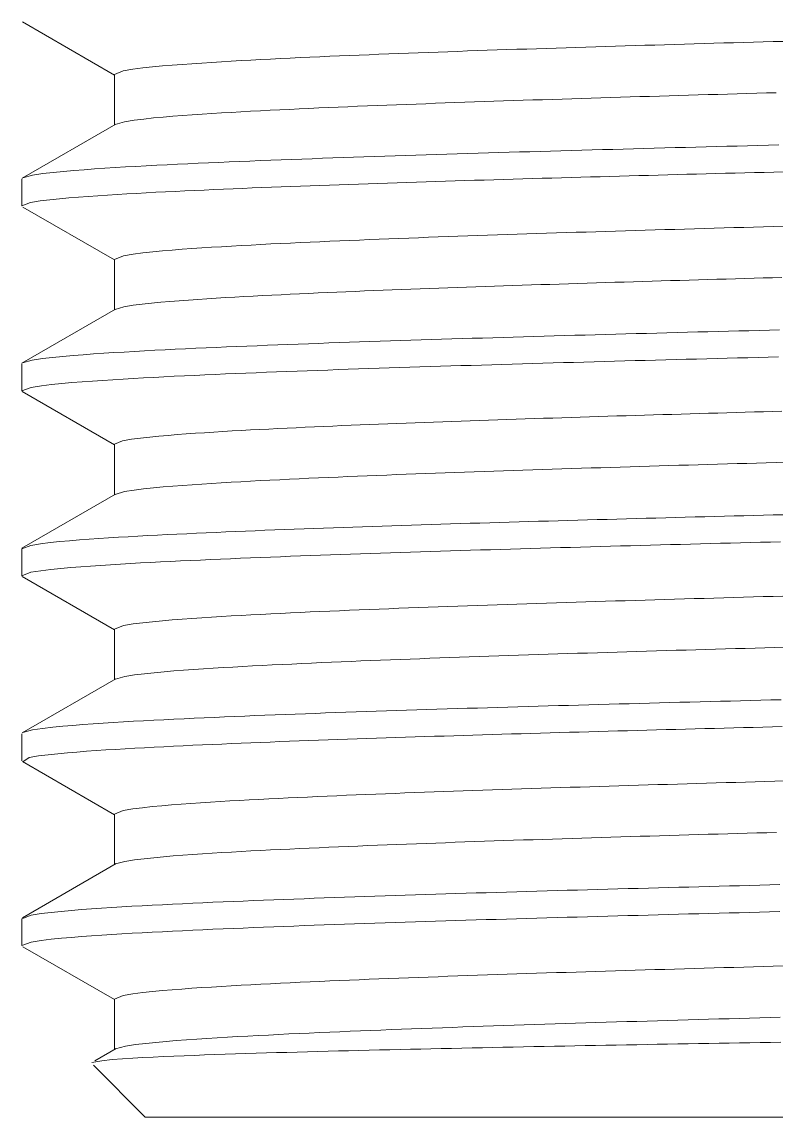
# Model space of a CAD drawing. Extents: x -5208 to -4788, y -2139 to -1842.
# Drawn here: x -5147.84 to -5141.72, y -2068.9 to -2060.01 of the extents above; entities that cross this region are included whole.
import ezdxf

# ---------------------------------------------------------------- set-up
doc = ezdxf.new("R2010")
doc.units = 0
doc.header["$LTSCALE"] = 7
doc.layers.add('Trimetric', color=7, linetype='CONTINUOUS')

msp = doc.modelspace()

# ---------------------------------------------------------------- linework, layer by layer
at = {"layer": 'Trimetric', "color": 0, "linetype": 'Continuous', "lineweight": 18}
for points in [[(-5147.8354, -2060.0132), (-5147.0894, -2060.4443)], [(-5147.0894, -2060.4392), (-5147.0172, -2060.4099), (-5146.9383, -2060.3968), (-5146.859, -2060.3867), (-5146.7794, -2060.3781), (-5146.6998, -2060.3707), (-5146.6201, -2060.364), (-5146.5404, -2060.3578), (-5146.4606, -2060.3521), (-5146.3808, -2060.3467), (-5146.301, -2060.3415), (-5146.2211, -2060.3366), (-5146.1413, -2060.3319), (-5146.0614, -2060.3274), (-5145.9816, -2060.3231), (-5145.9017, -2060.3188), (-5145.8218, -2060.3148), (-5145.7419, -2060.3108), (-5145.662, -2060.307), (-5145.5821, -2060.3032), (-5145.5022, -2060.2995), (-5145.4223, -2060.2959), (-5145.3424, -2060.2924), (-5145.2625, -2060.289), (-5145.1826, -2060.2856), (-5145.1027, -2060.2823), (-5145.0228, -2060.2791), (-5144.9429, -2060.2759), (-5144.8629, -2060.2728), (-5144.783, -2060.2697), (-5144.7031, -2060.2667), (-5144.6232, -2060.2637), (-5144.5432, -2060.2607), (-5144.4633, -2060.2578), (-5144.3834, -2060.2549), (-5144.3035, -2060.2521), (-5144.2235, -2060.2492), (-5144.1436, -2060.2465), (-5144.0637, -2060.2437), (-5143.9837, -2060.241), (-5143.9038, -2060.2383), (-5143.8238, -2060.2356), (-5143.7439, -2060.233), (-5143.664, -2060.2303), (-5143.584, -2060.2277), (-5143.5041, -2060.2252), (-5143.4241, -2060.2227), (-5143.3442, -2060.2201), (-5143.2643, -2060.2176), (-5143.1843, -2060.2151), (-5143.1044, -2060.2126), (-5143.0244, -2060.2102), (-5142.9445, -2060.2078), (-5142.8645, -2060.2053), (-5142.7846, -2060.2029), (-5142.7046, -2060.2006), (-5142.6247, -2060.1982), (-5142.5447, -2060.1959), (-5142.4648, -2060.1935), (-5142.3848, -2060.1912), (-5142.3049, -2060.1888), (-5142.2249, -2060.1865), (-5142.145, -2060.1843), (-5142.065, -2060.182), (-5141.9851, -2060.1797), (-5141.9051, -2060.1775), (-5141.8252, -2060.1753), (-5141.7452, -2060.1731), (-5141.6653, -2060.1709)], [(-5147.0894, -2060.4391), (-5147.0894, -2060.8492)], [(-5141.72, -2060.5875), (-5141.799, -2060.5897), (-5141.878, -2060.5919), (-5141.9569, -2060.5941), (-5142.0359, -2060.5964), (-5142.1149, -2060.5986), (-5142.1939, -2060.6008), (-5142.2728, -2060.6031), (-5142.3518, -2060.6054), (-5142.4308, -2060.6076), (-5142.5098, -2060.61), (-5142.5887, -2060.6123), (-5142.6677, -2060.6147), (-5142.7467, -2060.617), (-5142.8257, -2060.6194), (-5142.9046, -2060.6217), (-5142.9836, -2060.6241), (-5143.0626, -2060.6265), (-5143.1416, -2060.6289), (-5143.2205, -2060.6314), (-5143.2995, -2060.6338), (-5143.3785, -2060.6363), (-5143.4574, -2060.6389), (-5143.5364, -2060.6414), (-5143.6154, -2060.644), (-5143.6943, -2060.6465), (-5143.7733, -2060.6491), (-5143.8523, -2060.6517), (-5143.9312, -2060.6544), (-5144.0102, -2060.657), (-5144.0892, -2060.6597), (-5144.1681, -2060.6625), (-5144.2471, -2060.6652), (-5144.326, -2060.668), (-5144.405, -2060.6708), (-5144.484, -2060.6737), (-5144.5629, -2060.6766), (-5144.6419, -2060.6795), (-5144.7208, -2060.6825), (-5144.7998, -2060.6855), (-5144.8787, -2060.6885), (-5144.9577, -2060.6917), (-5145.0366, -2060.6949), (-5145.1156, -2060.698), (-5145.1945, -2060.7013), (-5145.2734, -2060.7046), (-5145.3524, -2060.708), (-5145.4313, -2060.7115), (-5145.5102, -2060.715), (-5145.5892, -2060.7186), (-5145.6681, -2060.7224), (-5145.747, -2060.7262), (-5145.8259, -2060.7301), (-5145.9048, -2060.7342), (-5145.9837, -2060.7383), (-5146.0626, -2060.7426), (-5146.1415, -2060.7471), (-5146.2204, -2060.7517), (-5146.2992, -2060.7565), (-5146.3781, -2060.7616), (-5146.4569, -2060.767), (-5146.5357, -2060.7727), (-5146.6145, -2060.7787), (-5146.6932, -2060.7853), (-5146.7719, -2060.7925), (-5146.8504, -2060.8009), (-5146.9289, -2060.8105), (-5147.0068, -2060.8232), (-5147.0824, -2060.8451)], [(-5147.0778, -2060.8425), (-5147.8375, -2061.2815)], [(-5147.833, -2061.2789), (-5147.7522, -2061.2564), (-5147.669, -2061.2439), (-5147.5854, -2061.2343), (-5147.5017, -2061.226), (-5147.4178, -2061.2188), (-5147.3339, -2061.2122), (-5147.25, -2061.2062), (-5147.166, -2061.2005), (-5147.082, -2061.1952), (-5146.998, -2061.1901), (-5146.914, -2061.1854), (-5146.83, -2061.1807), (-5146.7459, -2061.1764), (-5146.6619, -2061.172), (-5146.5778, -2061.168), (-5146.4937, -2061.1639), (-5146.4097, -2061.16), (-5146.3256, -2061.1563), (-5146.2415, -2061.1525), (-5146.1574, -2061.149), (-5146.0733, -2061.1454), (-5145.9893, -2061.1419), (-5145.9052, -2061.1386), (-5145.8211, -2061.1353), (-5145.737, -2061.1321), (-5145.6529, -2061.1288), (-5145.5688, -2061.1257), (-5145.4847, -2061.1226), (-5145.4006, -2061.1196), (-5145.3164, -2061.1166), (-5145.2323, -2061.1136), (-5145.1482, -2061.1108), (-5145.0641, -2061.1079), (-5144.98, -2061.105), (-5144.8959, -2061.1022), (-5144.8118, -2061.0995), (-5144.7277, -2061.0967), (-5144.6435, -2061.094), (-5144.5594, -2061.0913), (-5144.4753, -2061.0887), (-5144.3912, -2061.086), (-5144.3071, -2061.0835), (-5144.2229, -2061.0809), (-5144.1388, -2061.0783), (-5144.0547, -2061.0758), (-5143.9706, -2061.0733), (-5143.8865, -2061.0709), (-5143.8023, -2061.0684), (-5143.7182, -2061.0659), (-5143.6341, -2061.0634), (-5143.55, -2061.061), (-5143.4658, -2061.0586), (-5143.3817, -2061.0563), (-5143.2976, -2061.0539), (-5143.2134, -2061.0516), (-5143.1293, -2061.0493), (-5143.0452, -2061.047), (-5142.9611, -2061.0446), (-5142.8769, -2061.0423), (-5142.7928, -2061.0401), (-5142.7087, -2061.0378), (-5142.6245, -2061.0356), (-5142.5404, -2061.0333), (-5142.4563, -2061.0311), (-5142.3721, -2061.0289), (-5142.288, -2061.0267), (-5142.2039, -2061.0246), (-5142.1197, -2061.0224), (-5142.0356, -2061.0202), (-5141.9515, -2061.018), (-5141.8674, -2061.0158), (-5141.7832, -2061.0137), (-5141.6991, -2061.0115)], [(-5141.6597, -2061.2294), (-5141.738, -2061.2314), (-5141.8164, -2061.2334), (-5141.8948, -2061.2353), (-5141.9732, -2061.2374), (-5142.0516, -2061.2394), (-5142.1299, -2061.2415), (-5142.2083, -2061.2435), (-5142.2867, -2061.2455), (-5142.3651, -2061.2476), (-5142.4435, -2061.2496), (-5142.5219, -2061.2517), (-5142.6002, -2061.2537), (-5142.6786, -2061.2558), (-5142.757, -2061.2579), (-5142.8354, -2061.26), (-5142.9138, -2061.2622), (-5142.9921, -2061.2643), (-5143.0705, -2061.2665), (-5143.1489, -2061.2686), (-5143.2273, -2061.2708), (-5143.3056, -2061.273), (-5143.384, -2061.2752), (-5143.4624, -2061.2775), (-5143.5408, -2061.2797), (-5143.6191, -2061.282), (-5143.6975, -2061.2842), (-5143.7759, -2061.2865), (-5143.8543, -2061.2887), (-5143.9326, -2061.291), (-5144.011, -2061.2933), (-5144.0894, -2061.2957), (-5144.1678, -2061.298), (-5144.2461, -2061.3004), (-5144.3245, -2061.3028), (-5144.4029, -2061.3052), (-5144.4812, -2061.3077), (-5144.5596, -2061.3101), (-5144.638, -2061.3127), (-5144.7163, -2061.3152), (-5144.7947, -2061.3177), (-5144.8731, -2061.3203), (-5144.9514, -2061.3229), (-5145.0298, -2061.3255), (-5145.1082, -2061.3282), (-5145.1865, -2061.3309), (-5145.2649, -2061.3336), (-5145.3433, -2061.3364), (-5145.4216, -2061.3391), (-5145.5, -2061.342), (-5145.5783, -2061.3449), (-5145.6567, -2061.3478), (-5145.735, -2061.3508), (-5145.8134, -2061.3538), (-5145.8917, -2061.3569), (-5145.9701, -2061.3601), (-5146.0484, -2061.3633), (-5146.1267, -2061.3665), (-5146.2051, -2061.3698), (-5146.2834, -2061.3732), (-5146.3617, -2061.3767), (-5146.4401, -2061.3803), (-5146.5184, -2061.3839), (-5146.5967, -2061.3877), (-5146.675, -2061.3915), (-5146.7533, -2061.3955), (-5146.8316, -2061.3997), (-5146.9099, -2061.4039), (-5146.9882, -2061.4084), (-5147.0665, -2061.413), (-5147.1447, -2061.4179), (-5147.223, -2061.4232), (-5147.3012, -2061.4287), (-5147.3794, -2061.4346), (-5147.4575, -2061.4409), (-5147.5356, -2061.4481), (-5147.6136, -2061.4562), (-5147.6914, -2061.4658), (-5147.7688, -2061.4783), (-5147.8394, -2061.5062)], [(-5147.8394, -2061.2873), (-5147.8394, -2061.5061)], [(-5147.832, -2061.515), (-5147.0894, -2061.9441)], [(-5147.0894, -2061.9392), (-5147.0162, -2061.9096), (-5146.9373, -2061.8967), (-5146.8579, -2061.8867), (-5146.7784, -2061.8781), (-5146.6987, -2061.8706), (-5146.619, -2061.864), (-5146.5392, -2061.8578), (-5146.4595, -2061.852), (-5146.3796, -2061.8466), (-5146.2998, -2061.8414), (-5146.2199, -2061.8365), (-5146.1401, -2061.8318), (-5146.0602, -2061.8273), (-5145.9803, -2061.8229), (-5145.9004, -2061.8187), (-5145.8205, -2061.8147), (-5145.7406, -2061.8107), (-5145.6607, -2061.8069), (-5145.5808, -2061.8032), (-5145.5009, -2061.7995), (-5145.4209, -2061.7959), (-5145.341, -2061.7924), (-5145.2611, -2061.789), (-5145.1812, -2061.7856), (-5145.1012, -2061.7823), (-5145.0213, -2061.779), (-5144.9413, -2061.7759), (-5144.8614, -2061.7727), (-5144.7815, -2061.7696), (-5144.7015, -2061.7666), (-5144.6216, -2061.7636), (-5144.5416, -2061.7606), (-5144.4617, -2061.7577), (-5144.3817, -2061.7548), (-5144.3018, -2061.752), (-5144.2218, -2061.7492), (-5144.1419, -2061.7464), (-5144.0619, -2061.7436), (-5143.9819, -2061.7409), (-5143.902, -2061.7382), (-5143.822, -2061.7356), (-5143.7421, -2061.7329), (-5143.6621, -2061.7303), (-5143.5821, -2061.7277), (-5143.5022, -2061.7251), (-5143.4222, -2061.7226), (-5143.3423, -2061.72), (-5143.2623, -2061.7176), (-5143.1823, -2061.7151), (-5143.1024, -2061.7127), (-5143.0224, -2061.7103), (-5142.9424, -2061.7078), (-5142.8625, -2061.7054), (-5142.7825, -2061.7029), (-5142.7025, -2061.7005), (-5142.6226, -2061.6982), (-5142.5426, -2061.6958), (-5142.4626, -2061.6935), (-5142.3826, -2061.6912), (-5142.3027, -2061.6889), (-5142.2227, -2061.6866), (-5142.1427, -2061.6843), (-5142.0628, -2061.6819), (-5141.9828, -2061.6796), (-5141.9028, -2061.6774), (-5141.8229, -2061.6752), (-5141.7429, -2061.6729), (-5141.6629, -2061.6707)], [(-5147.0894, -2061.9391), (-5147.0894, -2062.3493)], [(-5141.6737, -2062.0862), (-5141.749, -2062.0883), (-5141.8242, -2062.0903), (-5141.8995, -2062.0925), (-5141.9748, -2062.0946), (-5142.05, -2062.0967), (-5142.1253, -2062.0989), (-5142.2005, -2062.101), (-5142.2758, -2062.1032), (-5142.351, -2062.1054), (-5142.4263, -2062.1076), (-5142.5015, -2062.1098), (-5142.5768, -2062.112), (-5142.6521, -2062.1142), (-5142.7273, -2062.1164), (-5142.8026, -2062.1186), (-5142.8778, -2062.1209), (-5142.9531, -2062.1232), (-5143.0283, -2062.1255), (-5143.1036, -2062.1279), (-5143.1788, -2062.1302), (-5143.2541, -2062.1326), (-5143.3293, -2062.1349), (-5143.4046, -2062.1372), (-5143.4798, -2062.1396), (-5143.5551, -2062.142), (-5143.6303, -2062.1444), (-5143.7056, -2062.1469), (-5143.7808, -2062.1493), (-5143.8561, -2062.1518), (-5143.9313, -2062.1544), (-5144.0065, -2062.1569), (-5144.0818, -2062.1594), (-5144.157, -2062.162), (-5144.2323, -2062.1646), (-5144.3075, -2062.1673), (-5144.3828, -2062.17), (-5144.458, -2062.1727), (-5144.5332, -2062.1755), (-5144.6085, -2062.1783), (-5144.6837, -2062.1811), (-5144.7589, -2062.1839), (-5144.8342, -2062.1868), (-5144.9094, -2062.1897), (-5144.9846, -2062.1928), (-5145.0598, -2062.1958), (-5145.1351, -2062.1988), (-5145.2103, -2062.202), (-5145.2855, -2062.2052), (-5145.3607, -2062.2084), (-5145.4359, -2062.2117), (-5145.5112, -2062.2151), (-5145.5864, -2062.2185), (-5145.6616, -2062.2221), (-5145.7368, -2062.2257), (-5145.812, -2062.2294), (-5145.8872, -2062.2333), (-5145.9623, -2062.2372), (-5146.0375, -2062.2412), (-5146.1127, -2062.2454), (-5146.1879, -2062.2497), (-5146.263, -2062.2542), (-5146.3381, -2062.259), (-5146.4133, -2062.264), (-5146.4884, -2062.2692), (-5146.5634, -2062.2748), (-5146.6385, -2062.2806), (-5146.7135, -2062.2872), (-5146.7884, -2062.2944), (-5146.8633, -2062.3023), (-5146.938, -2062.3118), (-5147.0123, -2062.3239), (-5147.0838, -2062.3461)], [(-5147.0792, -2062.3435), (-5147.839, -2062.7825)], [(-5147.8345, -2062.7799), (-5147.755, -2062.7568), (-5147.6728, -2062.7443), (-5147.5902, -2062.7349), (-5147.5075, -2062.7267), (-5147.4247, -2062.7194), (-5147.3418, -2062.7129), (-5147.2588, -2062.7069), (-5147.1759, -2062.7011), (-5147.0929, -2062.6959), (-5147.0099, -2062.6909), (-5146.9269, -2062.6861), (-5146.8439, -2062.6815), (-5146.7608, -2062.6771), (-5146.6778, -2062.6728), (-5146.5948, -2062.6687), (-5146.5117, -2062.6647), (-5146.4286, -2062.6609), (-5146.3456, -2062.6571), (-5146.2625, -2062.6535), (-5146.1794, -2062.6499), (-5146.0964, -2062.6464), (-5146.0133, -2062.643), (-5145.9302, -2062.6396), (-5145.8471, -2062.6363), (-5145.764, -2062.6331), (-5145.681, -2062.6299), (-5145.5979, -2062.6268), (-5145.5148, -2062.6238), (-5145.4317, -2062.6207), (-5145.3486, -2062.6177), (-5145.2655, -2062.6148), (-5145.1824, -2062.6119), (-5145.0993, -2062.609), (-5145.0162, -2062.6062), (-5144.9331, -2062.6035), (-5144.85, -2062.6007), (-5144.7669, -2062.598), (-5144.6838, -2062.5953), (-5144.6007, -2062.5926), (-5144.5176, -2062.59), (-5144.4345, -2062.5874), (-5144.3513, -2062.5848), (-5144.2682, -2062.5822), (-5144.1851, -2062.5797), (-5144.102, -2062.5772), (-5144.0189, -2062.5747), (-5143.9358, -2062.5723), (-5143.8527, -2062.5698), (-5143.7696, -2062.5675), (-5143.6865, -2062.5651), (-5143.6033, -2062.5627), (-5143.5202, -2062.5603), (-5143.4371, -2062.5579), (-5143.354, -2062.5555), (-5143.2709, -2062.5531), (-5143.1878, -2062.5509), (-5143.1046, -2062.5486), (-5143.0215, -2062.5464), (-5142.9384, -2062.5441), (-5142.8553, -2062.5418), (-5142.7722, -2062.5396), (-5142.6891, -2062.5373), (-5142.6059, -2062.5351), (-5142.5228, -2062.5329), (-5142.4397, -2062.5307), (-5142.3566, -2062.5285), (-5142.2735, -2062.5264), (-5142.1903, -2062.5242), (-5142.1072, -2062.522), (-5142.0241, -2062.5199), (-5141.941, -2062.5177), (-5141.8579, -2062.5156), (-5141.7747, -2062.5135), (-5141.6916, -2062.5113)], [(-5141.701, -2062.7305), (-5141.7841, -2062.7326), (-5141.8672, -2062.7347), (-5141.9503, -2062.7368), (-5142.0334, -2062.7389), (-5142.1166, -2062.7411), (-5142.1997, -2062.7432), (-5142.2828, -2062.7454), (-5142.3659, -2062.7476), (-5142.449, -2062.7498), (-5142.5321, -2062.752), (-5142.6152, -2062.7542), (-5142.6983, -2062.7564), (-5142.7815, -2062.7586), (-5142.8646, -2062.7608), (-5142.9477, -2062.7631), (-5143.0308, -2062.7654), (-5143.1139, -2062.7677), (-5143.197, -2062.77), (-5143.2801, -2062.7723), (-5143.3632, -2062.7746), (-5143.4463, -2062.777), (-5143.5294, -2062.7793), (-5143.6125, -2062.7817), (-5143.6956, -2062.7841), (-5143.7788, -2062.7864), (-5143.8619, -2062.7889), (-5143.945, -2062.7913), (-5144.0281, -2062.7938), (-5144.1112, -2062.7963), (-5144.1943, -2062.7989), (-5144.2774, -2062.8014), (-5144.3605, -2062.8039), (-5144.4436, -2062.8065), (-5144.5267, -2062.8091), (-5144.6098, -2062.8117), (-5144.6929, -2062.8144), (-5144.776, -2062.8171), (-5144.8591, -2062.8198), (-5144.9422, -2062.8226), (-5145.0253, -2062.8254), (-5145.1084, -2062.8282), (-5145.1914, -2062.831), (-5145.2745, -2062.8339), (-5145.3576, -2062.8369), (-5145.4407, -2062.8398), (-5145.5238, -2062.8429), (-5145.6069, -2062.846), (-5145.69, -2062.8491), (-5145.773, -2062.8523), (-5145.8561, -2062.8555), (-5145.9392, -2062.8588), (-5146.0223, -2062.8622), (-5146.1053, -2062.8656), (-5146.1884, -2062.8691), (-5146.2715, -2062.8727), (-5146.3545, -2062.8763), (-5146.4376, -2062.8801), (-5146.5206, -2062.884), (-5146.6037, -2062.888), (-5146.6867, -2062.8922), (-5146.7698, -2062.8963), (-5146.8528, -2062.9008), (-5146.9358, -2062.9054), (-5147.0188, -2062.9103), (-5147.1018, -2062.9152), (-5147.1847, -2062.9206), (-5147.2677, -2062.9263), (-5147.3506, -2062.9323), (-5147.4335, -2062.939), (-5147.5163, -2062.9462), (-5147.599, -2062.9545), (-5147.6816, -2062.9645), (-5147.7637, -2062.9774), (-5147.8394, -2063.0061)], [(-5147.8394, -2062.7873), (-5147.8394, -2063.0061)], [(-5147.837, -2063.0122), (-5147.0894, -2063.4442)], [(-5147.8365, -2063.0118), (-5147.8322, -2063.015)], [(-5147.0894, -2063.4391), (-5147.0231, -2063.411), (-5146.9498, -2063.3985), (-5146.876, -2063.3888), (-5146.8021, -2063.3805), (-5146.728, -2063.3733), (-5146.6539, -2063.3669), (-5146.5798, -2063.3608), (-5146.5056, -2063.3552), (-5146.4314, -2063.35), (-5146.3571, -2063.3451), (-5146.2829, -2063.3404), (-5146.2086, -2063.3359), (-5146.1344, -2063.3314), (-5146.0601, -2063.3273), (-5145.9858, -2063.3233), (-5145.9115, -2063.3193), (-5145.8372, -2063.3156), (-5145.7629, -2063.3118), (-5145.6886, -2063.3082), (-5145.6143, -2063.3047), (-5145.5399, -2063.3012), (-5145.4656, -2063.2979), (-5145.3913, -2063.2946), (-5145.317, -2063.2913), (-5145.2426, -2063.2882), (-5145.1683, -2063.2851), (-5145.094, -2063.282), (-5145.0196, -2063.2789), (-5144.9453, -2063.276), (-5144.871, -2063.2731), (-5144.7966, -2063.2702), (-5144.7223, -2063.2674), (-5144.6479, -2063.2646), (-5144.5736, -2063.2618), (-5144.4992, -2063.2591), (-5144.4249, -2063.2564), (-5144.3505, -2063.2537), (-5144.2762, -2063.2511), (-5144.2018, -2063.2485), (-5144.1275, -2063.2459), (-5144.0531, -2063.2433), (-5143.9788, -2063.2408), (-5143.9044, -2063.2383), (-5143.83, -2063.2358), (-5143.7557, -2063.2333), (-5143.6813, -2063.2309), (-5143.607, -2063.2285), (-5143.5326, -2063.2261), (-5143.4583, -2063.2237), (-5143.3839, -2063.2213), (-5143.3095, -2063.219), (-5143.2352, -2063.2167), (-5143.1608, -2063.2144), (-5143.0864, -2063.2121), (-5143.0121, -2063.2098), (-5142.9377, -2063.2076), (-5142.8633, -2063.2053), (-5142.789, -2063.2031), (-5142.7146, -2063.2009), (-5142.6403, -2063.1986), (-5142.5659, -2063.1964), (-5142.4915, -2063.1943), (-5142.4172, -2063.1921), (-5142.3428, -2063.1899), (-5142.2684, -2063.1878), (-5142.1941, -2063.1857), (-5142.1197, -2063.1836), (-5142.0453, -2063.1815), (-5141.9709, -2063.1794), (-5141.8966, -2063.1773), (-5141.8222, -2063.1752), (-5141.7478, -2063.1731), (-5141.6735, -2063.171)], [(-5147.0894, -2063.4391), (-5147.0894, -2063.8493)], [(-5141.6419, -2063.5853), (-5141.7209, -2063.5875), (-5141.7998, -2063.5898), (-5141.8788, -2063.592), (-5141.9578, -2063.5942), (-5142.0368, -2063.5964), (-5142.1158, -2063.5986), (-5142.1947, -2063.6008), (-5142.2737, -2063.6031), (-5142.3527, -2063.6054), (-5142.4317, -2063.6077), (-5142.5107, -2063.61), (-5142.5896, -2063.6123), (-5142.6686, -2063.6146), (-5142.7476, -2063.617), (-5142.8266, -2063.6193), (-5142.9055, -2063.6217), (-5142.9845, -2063.6242), (-5143.0635, -2063.6266), (-5143.1425, -2063.6291), (-5143.2214, -2063.6315), (-5143.3004, -2063.634), (-5143.3794, -2063.6365), (-5143.4584, -2063.6389), (-5143.5373, -2063.6414), (-5143.6163, -2063.644), (-5143.6953, -2063.6465), (-5143.7742, -2063.6491), (-5143.8532, -2063.6517), (-5143.9322, -2063.6544), (-5144.0112, -2063.6571), (-5144.0901, -2063.6597), (-5144.1691, -2063.6624), (-5144.248, -2063.6652), (-5144.327, -2063.668), (-5144.406, -2063.6708), (-5144.4849, -2063.6737), (-5144.5639, -2063.6766), (-5144.6428, -2063.6795), (-5144.7218, -2063.6825), (-5144.8008, -2063.6855), (-5144.8797, -2063.6886), (-5144.9587, -2063.6917), (-5145.0376, -2063.6948), (-5145.1166, -2063.6981), (-5145.1955, -2063.7013), (-5145.2744, -2063.7047), (-5145.3534, -2063.7081), (-5145.4323, -2063.7115), (-5145.5113, -2063.7151), (-5145.5902, -2063.7187), (-5145.6691, -2063.7224), (-5145.748, -2063.7263), (-5145.8269, -2063.7302), (-5145.9058, -2063.7342), (-5145.9848, -2063.7384), (-5146.0636, -2063.7426), (-5146.1425, -2063.7472), (-5146.2214, -2063.7517), (-5146.3003, -2063.7566), (-5146.3791, -2063.7616), (-5146.458, -2063.767), (-5146.5368, -2063.7727), (-5146.6155, -2063.7788), (-5146.6943, -2063.7855), (-5146.7729, -2063.7927), (-5146.8515, -2063.8009), (-5146.9299, -2063.8107), (-5147.0079, -2063.8232), (-5147.0833, -2063.8457)], [(-5147.0789, -2063.8432), (-5147.8387, -2064.2823)], [(-5147.8394, -2064.2872), (-5147.7674, -2064.2592), (-5147.689, -2064.2467), (-5147.6103, -2064.237), (-5147.5313, -2064.2289), (-5147.4523, -2064.2217), (-5147.3732, -2064.2153), (-5147.2941, -2064.2094), (-5147.215, -2064.2037), (-5147.1358, -2064.1985), (-5147.0566, -2064.1936), (-5146.9774, -2064.1889), (-5146.8982, -2064.1845), (-5146.8189, -2064.1802), (-5146.7397, -2064.176), (-5146.6604, -2064.172), (-5146.5812, -2064.1681), (-5146.5019, -2064.1643), (-5146.4227, -2064.1606), (-5146.3434, -2064.157), (-5146.2641, -2064.1536), (-5146.1849, -2064.1501), (-5146.1056, -2064.1468), (-5146.0263, -2064.1435), (-5145.947, -2064.1403), (-5145.8677, -2064.1371), (-5145.7885, -2064.1341), (-5145.7092, -2064.131), (-5145.6299, -2064.128), (-5145.5506, -2064.1251), (-5145.4713, -2064.1221), (-5145.392, -2064.1193), (-5145.3127, -2064.1164), (-5145.2334, -2064.1137), (-5145.1541, -2064.1109), (-5145.0748, -2064.1082), (-5144.9955, -2064.1055), (-5144.9162, -2064.1029), (-5144.8369, -2064.1003), (-5144.7576, -2064.0977), (-5144.6783, -2064.0951), (-5144.599, -2064.0926), (-5144.5197, -2064.0901), (-5144.4404, -2064.0876), (-5144.361, -2064.0851), (-5144.2817, -2064.0827), (-5144.2024, -2064.0803), (-5144.1231, -2064.0779), (-5144.0438, -2064.0755), (-5143.9645, -2064.0731), (-5143.8852, -2064.0708), (-5143.8059, -2064.0685), (-5143.7265, -2064.0662), (-5143.6472, -2064.0639), (-5143.5679, -2064.0616), (-5143.4886, -2064.0593), (-5143.4093, -2064.0571), (-5143.33, -2064.0548), (-5143.2507, -2064.0527), (-5143.1713, -2064.0505), (-5143.092, -2064.0483), (-5143.0127, -2064.0461), (-5142.9334, -2064.044), (-5142.8541, -2064.0418), (-5142.7747, -2064.0396), (-5142.6954, -2064.0374), (-5142.6161, -2064.0353), (-5142.5368, -2064.0332), (-5142.4575, -2064.0311), (-5142.3781, -2064.029), (-5142.2988, -2064.027), (-5142.2195, -2064.0249), (-5142.1402, -2064.0228), (-5142.0609, -2064.0208), (-5141.9815, -2064.0187), (-5141.9022, -2064.0167), (-5141.8229, -2064.0147), (-5141.7436, -2064.0127), (-5141.6643, -2064.0106)], [(-5141.6847, -2064.23), (-5141.7658, -2064.232), (-5141.8469, -2064.2341), (-5141.9281, -2064.2362), (-5142.0092, -2064.2383), (-5142.0904, -2064.2404), (-5142.1715, -2064.2425), (-5142.2526, -2064.2446), (-5142.3338, -2064.2468), (-5142.4149, -2064.2489), (-5142.4961, -2064.2511), (-5142.5772, -2064.2532), (-5142.6583, -2064.2553), (-5142.7395, -2064.2575), (-5142.8206, -2064.2596), (-5142.9018, -2064.2619), (-5142.9829, -2064.2641), (-5143.064, -2064.2664), (-5143.1452, -2064.2686), (-5143.2263, -2064.2709), (-5143.3074, -2064.2731), (-5143.3886, -2064.2754), (-5143.4697, -2064.2776), (-5143.5509, -2064.2799), (-5143.632, -2064.2823), (-5143.7131, -2064.2847), (-5143.7943, -2064.287), (-5143.8754, -2064.2894), (-5143.9565, -2064.2918), (-5144.0377, -2064.2942), (-5144.1188, -2064.2965), (-5144.1999, -2064.299), (-5144.2811, -2064.3015), (-5144.3622, -2064.304), (-5144.4433, -2064.3065), (-5144.5244, -2064.3091), (-5144.6056, -2064.3116), (-5144.6867, -2064.3142), (-5144.7678, -2064.3168), (-5144.8489, -2064.3195), (-5144.9301, -2064.3222), (-5145.0112, -2064.3249), (-5145.0923, -2064.3277), (-5145.1734, -2064.3304), (-5145.2546, -2064.3332), (-5145.3357, -2064.3361), (-5145.4168, -2064.339), (-5145.4979, -2064.3419), (-5145.579, -2064.3449), (-5145.6601, -2064.348), (-5145.7412, -2064.351), (-5145.8224, -2064.3542), (-5145.9035, -2064.3574), (-5145.9846, -2064.3606), (-5146.0657, -2064.364), (-5146.1468, -2064.3674), (-5146.2279, -2064.3708), (-5146.3089, -2064.3744), (-5146.39, -2064.378), (-5146.4711, -2064.3817), (-5146.5522, -2064.3855), (-5146.6333, -2064.3894), (-5146.7143, -2064.3935), (-5146.7954, -2064.3977), (-5146.8764, -2064.402), (-5146.9575, -2064.4066), (-5147.0385, -2064.4114), (-5147.1195, -2064.4164), (-5147.2005, -2064.4217), (-5147.2815, -2064.4272), (-5147.3624, -2064.4333), (-5147.4433, -2064.4398), (-5147.5242, -2064.447), (-5147.605, -2064.4551), (-5147.6855, -2064.4648), (-5147.7657, -2064.4775), (-5147.8394, -2064.506)], [(-5147.8394, -2064.2873), (-5147.8394, -2064.5061)], [(-5147.8384, -2064.5113), (-5147.0894, -2064.9441)], [(-5147.0894, -2064.939), (-5147.0164, -2064.9099), (-5146.9375, -2064.8965), (-5146.8582, -2064.8865), (-5146.7786, -2064.8782), (-5146.699, -2064.8707), (-5146.6193, -2064.864), (-5146.5396, -2064.8579), (-5146.4598, -2064.852), (-5146.38, -2064.8466), (-5146.3002, -2064.8414), (-5146.2204, -2064.8366), (-5146.1405, -2064.8318), (-5146.0607, -2064.8274), (-5145.9808, -2064.8229), (-5145.901, -2064.8187), (-5145.8211, -2064.8147), (-5145.7412, -2064.8107), (-5145.6613, -2064.8069), (-5145.5814, -2064.8031), (-5145.5016, -2064.7995), (-5145.4217, -2064.796), (-5145.3418, -2064.7924), (-5145.2619, -2064.789), (-5145.1819, -2064.7856), (-5145.102, -2064.7823), (-5145.0221, -2064.7791), (-5144.9422, -2064.7759), (-5144.8623, -2064.7727), (-5144.7824, -2064.7697), (-5144.7025, -2064.7666), (-5144.6225, -2064.7636), (-5144.5426, -2064.7607), (-5144.4627, -2064.7578), (-5144.3828, -2064.7549), (-5144.3028, -2064.752), (-5144.2229, -2064.7492), (-5144.143, -2064.7464), (-5144.0631, -2064.7437), (-5143.9831, -2064.7409), (-5143.9032, -2064.7383), (-5143.8233, -2064.7356), (-5143.7433, -2064.7329), (-5143.6634, -2064.7303), (-5143.5835, -2064.7277), (-5143.5035, -2064.7251), (-5143.4236, -2064.7226), (-5143.3437, -2064.7201), (-5143.2637, -2064.7177), (-5143.1838, -2064.7152), (-5143.1038, -2064.7128), (-5143.0239, -2064.7103), (-5142.944, -2064.7078), (-5142.864, -2064.7054), (-5142.7841, -2064.7029), (-5142.7041, -2064.7006), (-5142.6242, -2064.6983), (-5142.5443, -2064.6959), (-5142.4643, -2064.6936), (-5142.3844, -2064.6913), (-5142.3044, -2064.6889), (-5142.2245, -2064.6866), (-5142.1445, -2064.6843), (-5142.0646, -2064.682), (-5141.9846, -2064.6797), (-5141.9047, -2064.6775), (-5141.8248, -2064.6753), (-5141.7448, -2064.6731), (-5141.6649, -2064.6708)], [(-5147.0894, -2064.9391), (-5147.0894, -2065.3491)], [(-5141.6514, -2065.0856), (-5141.7313, -2065.0878), (-5141.8113, -2065.09), (-5141.8912, -2065.0922), (-5141.9712, -2065.0945), (-5142.0512, -2065.0968), (-5142.1311, -2065.0991), (-5142.2111, -2065.1014), (-5142.291, -2065.1037), (-5142.371, -2065.106), (-5142.451, -2065.1083), (-5142.5309, -2065.1106), (-5142.6109, -2065.1129), (-5142.6908, -2065.1153), (-5142.7708, -2065.1178), (-5142.8507, -2065.1202), (-5142.9307, -2065.1226), (-5143.0106, -2065.125), (-5143.0906, -2065.1275), (-5143.1706, -2065.1299), (-5143.2505, -2065.1323), (-5143.3305, -2065.1348), (-5143.4104, -2065.1374), (-5143.4904, -2065.1399), (-5143.5703, -2065.1425), (-5143.6503, -2065.145), (-5143.7302, -2065.1476), (-5143.8102, -2065.1503), (-5143.8901, -2065.1529), (-5143.97, -2065.1557), (-5144.05, -2065.1584), (-5144.1299, -2065.1611), (-5144.2099, -2065.1639), (-5144.2898, -2065.1667), (-5144.3698, -2065.1696), (-5144.4497, -2065.1724), (-5144.5296, -2065.1753), (-5144.6096, -2065.1783), (-5144.6895, -2065.1813), (-5144.7694, -2065.1843), (-5144.8494, -2065.1874), (-5144.9293, -2065.1906), (-5145.0092, -2065.1937), (-5145.0892, -2065.197), (-5145.1691, -2065.2003), (-5145.249, -2065.2036), (-5145.3289, -2065.207), (-5145.4088, -2065.2105), (-5145.4888, -2065.2141), (-5145.5687, -2065.2178), (-5145.6486, -2065.2215), (-5145.7285, -2065.2253), (-5145.8084, -2065.2292), (-5145.8882, -2065.2332), (-5145.9681, -2065.2374), (-5146.048, -2065.2418), (-5146.1279, -2065.2463), (-5146.2077, -2065.251), (-5146.2876, -2065.2558), (-5146.3674, -2065.2609), (-5146.4472, -2065.2663), (-5146.527, -2065.272), (-5146.6067, -2065.2782), (-5146.6865, -2065.2848), (-5146.7661, -2065.2921), (-5146.8457, -2065.3004), (-5146.9251, -2065.3099), (-5147.0041, -2065.3224), (-5147.0808, -2065.3442)], [(-5147.0764, -2065.3416), (-5147.8363, -2065.7807)], [(-5147.8316, -2065.778), (-5147.7525, -2065.7565), (-5147.6713, -2065.7441), (-5147.5897, -2065.7346), (-5147.5079, -2065.7266), (-5147.4261, -2065.7196), (-5147.3442, -2065.7131), (-5147.2623, -2065.707), (-5147.1803, -2065.7015), (-5147.0984, -2065.6962), (-5147.0164, -2065.6913), (-5146.9344, -2065.6865), (-5146.8523, -2065.682), (-5146.7703, -2065.6776), (-5146.6883, -2065.6734), (-5146.6062, -2065.6693), (-5146.5242, -2065.6654), (-5146.4421, -2065.6615), (-5146.3601, -2065.6578), (-5146.278, -2065.6542), (-5146.1959, -2065.6506), (-5146.1139, -2065.6471), (-5146.0318, -2065.6437), (-5145.9497, -2065.6404), (-5145.8676, -2065.6371), (-5145.7856, -2065.6339), (-5145.7035, -2065.6308), (-5145.6214, -2065.6277), (-5145.5393, -2065.6246), (-5145.4572, -2065.6217), (-5145.3751, -2065.6187), (-5145.293, -2065.6158), (-5145.2109, -2065.6129), (-5145.1288, -2065.6101), (-5145.0467, -2065.6073), (-5144.9646, -2065.6045), (-5144.8825, -2065.6018), (-5144.8004, -2065.5991), (-5144.7183, -2065.5964), (-5144.6362, -2065.5938), (-5144.5541, -2065.5912), (-5144.472, -2065.5886), (-5144.3899, -2065.586), (-5144.3078, -2065.5835), (-5144.2257, -2065.581), (-5144.1436, -2065.5785), (-5144.0615, -2065.576), (-5143.9794, -2065.5736), (-5143.8973, -2065.5711), (-5143.8152, -2065.5687), (-5143.7331, -2065.5663), (-5143.651, -2065.5639), (-5143.5689, -2065.5616), (-5143.4868, -2065.5592), (-5143.4046, -2065.5569), (-5143.3225, -2065.5546), (-5143.2404, -2065.5523), (-5143.1583, -2065.55), (-5143.0762, -2065.5478), (-5142.9941, -2065.5456), (-5142.912, -2065.5434), (-5142.8298, -2065.5412), (-5142.7477, -2065.5389), (-5142.6656, -2065.5367), (-5142.5835, -2065.5345), (-5142.5014, -2065.5323), (-5142.4193, -2065.5301), (-5142.3372, -2065.528), (-5142.255, -2065.5259), (-5142.1729, -2065.5238), (-5142.0908, -2065.5216), (-5142.0087, -2065.5195), (-5141.9266, -2065.5174), (-5141.8445, -2065.5153), (-5141.7623, -2065.5131), (-5141.6802, -2065.5111)], [(-5141.6706, -2065.7297), (-5141.749, -2065.7317), (-5141.8274, -2065.7337), (-5141.9058, -2065.7357), (-5141.9842, -2065.7377), (-5142.0626, -2065.7397), (-5142.141, -2065.7417), (-5142.2195, -2065.7437), (-5142.2979, -2065.7458), (-5142.3763, -2065.7479), (-5142.4547, -2065.7499), (-5142.5331, -2065.752), (-5142.6115, -2065.7541), (-5142.6899, -2065.7562), (-5142.7683, -2065.7583), (-5142.8467, -2065.7604), (-5142.9251, -2065.7625), (-5143.0036, -2065.7646), (-5143.082, -2065.7668), (-5143.1604, -2065.7689), (-5143.2388, -2065.7711), (-5143.3172, -2065.7733), (-5143.3956, -2065.7755), (-5143.474, -2065.7777), (-5143.5524, -2065.7799), (-5143.6308, -2065.7822), (-5143.7092, -2065.7845), (-5143.7876, -2065.7868), (-5143.866, -2065.7891), (-5143.9444, -2065.7914), (-5144.0228, -2065.7938), (-5144.1012, -2065.7961), (-5144.1796, -2065.7984), (-5144.258, -2065.8007), (-5144.3364, -2065.8032), (-5144.4148, -2065.8056), (-5144.4932, -2065.8081), (-5144.5716, -2065.8105), (-5144.65, -2065.8131), (-5144.7284, -2065.8156), (-5144.8068, -2065.8181), (-5144.8852, -2065.8207), (-5144.9636, -2065.8233), (-5145.042, -2065.8259), (-5145.1204, -2065.8286), (-5145.1988, -2065.8313), (-5145.2772, -2065.834), (-5145.3556, -2065.8368), (-5145.434, -2065.8396), (-5145.5123, -2065.8424), (-5145.5907, -2065.8453), (-5145.6691, -2065.8483), (-5145.7475, -2065.8513), (-5145.8259, -2065.8543), (-5145.9042, -2065.8574), (-5145.9826, -2065.8606), (-5146.061, -2065.8637), (-5146.1394, -2065.867), (-5146.2177, -2065.8704), (-5146.2961, -2065.8737), (-5146.3744, -2065.8773), (-5146.4528, -2065.8808), (-5146.5312, -2065.8845), (-5146.6095, -2065.8883), (-5146.6878, -2065.8921), (-5146.7662, -2065.8962), (-5146.8445, -2065.9004), (-5146.9228, -2065.9047), (-5147.0011, -2065.9092), (-5147.0794, -2065.9139), (-5147.1577, -2065.9188), (-5147.236, -2065.9241), (-5147.3142, -2065.9295), (-5147.3924, -2065.9355), (-5147.4706, -2065.9421), (-5147.5487, -2065.9493), (-5147.6267, -2065.9575), (-5147.7045, -2065.9675), (-5147.7817, -2065.9812), (-5147.8307, -2066.0159)], [(-5147.8394, -2065.7873), (-5147.8394, -2066.0061)], [(-5147.8352, -2066.0133), (-5147.0894, -2066.4443)], [(-5147.0894, -2066.439), (-5147.0176, -2066.4099), (-5146.9397, -2066.397), (-5146.8613, -2066.387), (-5146.7828, -2066.3786), (-5146.7041, -2066.3712), (-5146.6254, -2066.3644), (-5146.5467, -2066.3584), (-5146.4679, -2066.3526), (-5146.3891, -2066.3472), (-5146.3102, -2066.342), (-5146.2314, -2066.3371), (-5146.1525, -2066.3325), (-5146.0737, -2066.328), (-5145.9948, -2066.3237), (-5145.9159, -2066.3196), (-5145.837, -2066.3155), (-5145.7581, -2066.3116), (-5145.6792, -2066.3078), (-5145.6003, -2066.304), (-5145.5214, -2066.3004), (-5145.4425, -2066.2969), (-5145.3636, -2066.2934), (-5145.2847, -2066.29), (-5145.2058, -2066.2866), (-5145.1268, -2066.2833), (-5145.0479, -2066.2801), (-5144.969, -2066.277), (-5144.8901, -2066.2738), (-5144.8111, -2066.2708), (-5144.7322, -2066.2678), (-5144.6532, -2066.2647), (-5144.5743, -2066.2618), (-5144.4954, -2066.2589), (-5144.4164, -2066.2561), (-5144.3375, -2066.2533), (-5144.2585, -2066.2504), (-5144.1796, -2066.2477), (-5144.1007, -2066.245), (-5144.0217, -2066.2423), (-5143.9428, -2066.2397), (-5143.8638, -2066.237), (-5143.7849, -2066.2343), (-5143.7059, -2066.2317), (-5143.627, -2066.2292), (-5143.548, -2066.2266), (-5143.4691, -2066.224), (-5143.3901, -2066.2216), (-5143.3112, -2066.2192), (-5143.2322, -2066.2167), (-5143.1532, -2066.2143), (-5143.0743, -2066.2118), (-5142.9953, -2066.2094), (-5142.9164, -2066.207), (-5142.8374, -2066.2045), (-5142.7585, -2066.2022), (-5142.6795, -2066.1999), (-5142.6006, -2066.1976), (-5142.5216, -2066.1953), (-5142.4426, -2066.193), (-5142.3637, -2066.1906), (-5142.2847, -2066.1883), (-5142.2058, -2066.186), (-5142.1268, -2066.1837), (-5142.0478, -2066.1815), (-5141.9689, -2066.1792), (-5141.8899, -2066.177), (-5141.811, -2066.1748), (-5141.732, -2066.1726), (-5141.653, -2066.1704)], [(-5147.0894, -2066.4391), (-5147.0894, -2066.8491)], [(-5141.7177, -2066.5874), (-5141.7967, -2066.5896), (-5141.8757, -2066.5918), (-5141.9546, -2066.594), (-5142.0336, -2066.5962), (-5142.1126, -2066.5985), (-5142.1916, -2066.6007), (-5142.2705, -2066.603), (-5142.3495, -2066.6053), (-5142.4285, -2066.6076), (-5142.5074, -2066.61), (-5142.5864, -2066.6123), (-5142.6653, -2066.6147), (-5142.7443, -2066.617), (-5142.8233, -2066.6193), (-5142.9022, -2066.6217), (-5142.9812, -2066.624), (-5143.0602, -2066.6265), (-5143.1391, -2066.6289), (-5143.2181, -2066.6314), (-5143.297, -2066.6339), (-5143.376, -2066.6364), (-5143.455, -2066.6389), (-5143.5339, -2066.6414), (-5143.6129, -2066.6438), (-5143.6918, -2066.6464), (-5143.7708, -2066.649), (-5143.8498, -2066.6516), (-5143.9287, -2066.6542), (-5144.0077, -2066.6569), (-5144.0866, -2066.6596), (-5144.1656, -2066.6623), (-5144.2445, -2066.6651), (-5144.3235, -2066.6679), (-5144.4024, -2066.6707), (-5144.4814, -2066.6736), (-5144.5603, -2066.6764), (-5144.6393, -2066.6794), (-5144.7182, -2066.6824), (-5144.7972, -2066.6854), (-5144.8761, -2066.6885), (-5144.955, -2066.6916), (-5145.034, -2066.6947), (-5145.1129, -2066.698), (-5145.1918, -2066.7012), (-5145.2708, -2066.7045), (-5145.3497, -2066.7079), (-5145.4286, -2066.7114), (-5145.5075, -2066.7149), (-5145.5865, -2066.7186), (-5145.6654, -2066.7223), (-5145.7443, -2066.7261), (-5145.8232, -2066.73), (-5145.9021, -2066.734), (-5145.981, -2066.7382), (-5146.0598, -2066.7425), (-5146.1387, -2066.7469), (-5146.2176, -2066.7515), (-5146.2964, -2066.7563), (-5146.3753, -2066.7614), (-5146.4541, -2066.7668), (-5146.5329, -2066.7725), (-5146.6116, -2066.7786), (-5146.6904, -2066.785), (-5146.769, -2066.7924), (-5146.8476, -2066.8006), (-5146.926, -2066.8103), (-5147.004, -2066.8226), (-5147.0799, -2066.8436)], [(-5147.0754, -2066.841), (-5147.8352, -2067.2801)], [(-5147.8394, -2067.2872), (-5147.7646, -2067.2585), (-5147.6835, -2067.2458), (-5147.6018, -2067.236), (-5147.5201, -2067.2277), (-5147.4382, -2067.2205), (-5147.3563, -2067.214), (-5147.2743, -2067.2079), (-5147.1923, -2067.2023), (-5147.1103, -2067.197), (-5147.0282, -2067.1919), (-5146.9462, -2067.1871), (-5146.8641, -2067.1826), (-5146.782, -2067.1782), (-5146.7, -2067.1739), (-5146.6179, -2067.1699), (-5146.5358, -2067.1659), (-5146.4537, -2067.1621), (-5146.3716, -2067.1583), (-5146.2894, -2067.1546), (-5146.2073, -2067.1511), (-5146.1252, -2067.1476), (-5146.0431, -2067.1442), (-5145.961, -2067.1409), (-5145.8788, -2067.1376), (-5145.7967, -2067.1344), (-5145.7146, -2067.1312), (-5145.6324, -2067.1281), (-5145.5503, -2067.1251), (-5145.4681, -2067.1221), (-5145.386, -2067.1191), (-5145.3039, -2067.1162), (-5145.2217, -2067.1133), (-5145.1396, -2067.1104), (-5145.0574, -2067.1076), (-5144.9753, -2067.1049), (-5144.8931, -2067.1022), (-5144.811, -2067.0994), (-5144.7288, -2067.0967), (-5144.6467, -2067.0941), (-5144.5645, -2067.0915), (-5144.4824, -2067.0889), (-5144.4002, -2067.0863), (-5144.3181, -2067.0838), (-5144.2359, -2067.0813), (-5144.1538, -2067.0788), (-5144.0716, -2067.0764), (-5143.9894, -2067.0739), (-5143.9073, -2067.0714), (-5143.8251, -2067.069), (-5143.743, -2067.0666), (-5143.6608, -2067.0642), (-5143.5787, -2067.0618), (-5143.4965, -2067.0596), (-5143.4143, -2067.0573), (-5143.3322, -2067.055), (-5143.25, -2067.0527), (-5143.1678, -2067.0504), (-5143.0857, -2067.0481), (-5143.0035, -2067.0458), (-5142.9214, -2067.0435), (-5142.8392, -2067.0413), (-5142.757, -2067.0392), (-5142.6749, -2067.037), (-5142.5927, -2067.0348), (-5142.5105, -2067.0326), (-5142.4284, -2067.0304), (-5142.3462, -2067.0283), (-5142.264, -2067.0261), (-5142.1819, -2067.0239), (-5142.0997, -2067.0218), (-5142.0175, -2067.0197), (-5141.9354, -2067.0176), (-5141.8532, -2067.0154), (-5141.771, -2067.0134), (-5141.6889, -2067.0113)], [(-5141.6909, -2067.2302), (-5141.7731, -2067.2323), (-5141.8552, -2067.2344), (-5141.9373, -2067.2365), (-5142.0194, -2067.2386), (-5142.1016, -2067.2407), (-5142.1837, -2067.2428), (-5142.2658, -2067.2449), (-5142.3479, -2067.247), (-5142.4301, -2067.2492), (-5142.5122, -2067.2514), (-5142.5943, -2067.2536), (-5142.6764, -2067.2558), (-5142.7585, -2067.2581), (-5142.8407, -2067.2603), (-5142.9228, -2067.2625), (-5143.0049, -2067.2647), (-5143.087, -2067.2669), (-5143.1691, -2067.2692), (-5143.2513, -2067.2715), (-5143.3334, -2067.2738), (-5143.4155, -2067.2762), (-5143.4976, -2067.2785), (-5143.5797, -2067.2808), (-5143.6619, -2067.2831), (-5143.744, -2067.2854), (-5143.8261, -2067.2879), (-5143.9082, -2067.2903), (-5143.9903, -2067.2927), (-5144.0724, -2067.2951), (-5144.1546, -2067.2976), (-5144.2367, -2067.3001), (-5144.3188, -2067.3026), (-5144.4009, -2067.3052), (-5144.483, -2067.3078), (-5144.5651, -2067.3103), (-5144.6472, -2067.3129), (-5144.7293, -2067.3156), (-5144.8114, -2067.3183), (-5144.8935, -2067.321), (-5144.9757, -2067.3237), (-5145.0578, -2067.3265), (-5145.1399, -2067.3293), (-5145.222, -2067.3321), (-5145.3041, -2067.335), (-5145.3862, -2067.3379), (-5145.4683, -2067.3408), (-5145.5504, -2067.3439), (-5145.6325, -2067.3469), (-5145.7145, -2067.35), (-5145.7966, -2067.3532), (-5145.8787, -2067.3564), (-5145.9608, -2067.3597), (-5146.0429, -2067.363), (-5146.125, -2067.3664), (-5146.2071, -2067.3699), (-5146.2891, -2067.3735), (-5146.3712, -2067.3771), (-5146.4533, -2067.3808), (-5146.5353, -2067.3847), (-5146.6174, -2067.3886), (-5146.6994, -2067.3927), (-5146.7815, -2067.397), (-5146.8635, -2067.4014), (-5146.9455, -2067.4059), (-5147.0275, -2067.4108), (-5147.1095, -2067.4158), (-5147.1915, -2067.4211), (-5147.2735, -2067.4267), (-5147.3554, -2067.4326), (-5147.4373, -2067.4393), (-5147.5191, -2067.4466), (-5147.6009, -2067.4547), (-5147.6824, -2067.4644), (-5147.7636, -2067.4773), (-5147.8394, -2067.506)], [(-5147.8394, -2067.2873), (-5147.8394, -2067.5061)], [(-5147.8321, -2067.5149), (-5147.0894, -2067.9441)], [(-5147.0894, -2067.9391), (-5147.0174, -2067.9102), (-5146.9386, -2067.8967), (-5146.8592, -2067.8867), (-5146.7796, -2067.8782), (-5146.7, -2067.8707), (-5146.6202, -2067.8641), (-5146.5405, -2067.8579), (-5146.4607, -2067.8521), (-5146.3808, -2067.8466), (-5146.301, -2067.8415), (-5146.2211, -2067.8366), (-5146.1413, -2067.8319), (-5146.0614, -2067.8274), (-5145.9815, -2067.823), (-5145.9016, -2067.8188), (-5145.8217, -2067.8147), (-5145.7418, -2067.8108), (-5145.6619, -2067.8069), (-5145.5819, -2067.8032), (-5145.502, -2067.7995), (-5145.4221, -2067.7959), (-5145.3421, -2067.7924), (-5145.2622, -2067.789), (-5145.1823, -2067.7856), (-5145.1023, -2067.7824), (-5145.0224, -2067.7791), (-5144.9424, -2067.7759), (-5144.8625, -2067.7728), (-5144.7825, -2067.7697), (-5144.7026, -2067.7666), (-5144.6226, -2067.7636), (-5144.5427, -2067.7607), (-5144.4627, -2067.7578), (-5144.3827, -2067.7549), (-5144.3028, -2067.752), (-5144.2228, -2067.7492), (-5144.1429, -2067.7464), (-5144.0629, -2067.7437), (-5143.9829, -2067.741), (-5143.903, -2067.7383), (-5143.823, -2067.7355), (-5143.743, -2067.7329), (-5143.6631, -2067.7303), (-5143.5831, -2067.7277), (-5143.5031, -2067.7251), (-5143.4232, -2067.7226), (-5143.3432, -2067.7201), (-5143.2632, -2067.7176), (-5143.1832, -2067.7151), (-5143.1033, -2067.7126), (-5143.0233, -2067.7101), (-5142.9433, -2067.7077), (-5142.8634, -2067.7053), (-5142.7834, -2067.7029), (-5142.7034, -2067.7005), (-5142.6234, -2067.6982), (-5142.5435, -2067.6958), (-5142.4635, -2067.6935), (-5142.3835, -2067.6912), (-5142.3035, -2067.6889), (-5142.2235, -2067.6866), (-5142.1436, -2067.6843), (-5142.0636, -2067.682), (-5141.9836, -2067.6797), (-5141.9036, -2067.6774), (-5141.8237, -2067.6752), (-5141.7437, -2067.673), (-5141.6637, -2067.6708)], [(-5147.0894, -2067.9391), (-5147.0894, -2068.3491)], [(-5141.6865, -2068.0865), (-5141.7696, -2068.0889), (-5141.8527, -2068.0912), (-5141.9357, -2068.0936), (-5142.0188, -2068.0959), (-5142.1019, -2068.0983), (-5142.185, -2068.1006), (-5142.2681, -2068.103), (-5142.3512, -2068.1053), (-5142.4343, -2068.1078), (-5142.5174, -2068.1102), (-5142.6004, -2068.1126), (-5142.6835, -2068.1151), (-5142.7666, -2068.1176), (-5142.8497, -2068.1201), (-5142.9328, -2068.1226), (-5143.0158, -2068.1251), (-5143.0989, -2068.1276), (-5143.182, -2068.1302), (-5143.2651, -2068.1328), (-5143.3482, -2068.1354), (-5143.4312, -2068.138), (-5143.5143, -2068.1406), (-5143.5974, -2068.1434), (-5143.6805, -2068.1461), (-5143.7635, -2068.1488), (-5143.8466, -2068.1516), (-5143.9297, -2068.1543), (-5144.0128, -2068.1571), (-5144.0958, -2068.16), (-5144.1789, -2068.1628), (-5144.262, -2068.1657), (-5144.3451, -2068.1687), (-5144.4281, -2068.1717), (-5144.5112, -2068.1747), (-5144.5942, -2068.1777), (-5144.6773, -2068.1809), (-5144.7604, -2068.184), (-5144.8434, -2068.1872), (-5144.9265, -2068.1905), (-5145.0095, -2068.1937), (-5145.0926, -2068.1971), (-5145.1756, -2068.2006), (-5145.2587, -2068.204), (-5145.3417, -2068.2075), (-5145.4248, -2068.2112), (-5145.5078, -2068.2149), (-5145.5908, -2068.2187), (-5145.6739, -2068.2226), (-5145.7569, -2068.2267), (-5145.8399, -2068.2309), (-5145.9229, -2068.2351), (-5146.0059, -2068.2395), (-5146.0889, -2068.2441), (-5146.1719, -2068.2489), (-5146.2549, -2068.2538), (-5146.3378, -2068.259), (-5146.4208, -2068.2645), (-5146.5037, -2068.2704), (-5146.5866, -2068.2765), (-5146.6694, -2068.2833), (-5146.7522, -2068.2906), (-5146.8349, -2068.2991), (-5146.9174, -2068.3091), (-5146.9995, -2068.3219), (-5147.0797, -2068.3435)], [(-5141.6826, -2068.2889), (-5141.7661, -2068.2903), (-5141.8495, -2068.2917), (-5141.933, -2068.2931), (-5142.0165, -2068.2946), (-5142.1, -2068.296), (-5142.1834, -2068.2975), (-5142.2669, -2068.299), (-5142.3504, -2068.3004), (-5142.4339, -2068.3019), (-5142.5173, -2068.3034), (-5142.6008, -2068.3049), (-5142.6843, -2068.3064), (-5142.7678, -2068.3079), (-5142.8512, -2068.3095), (-5142.9347, -2068.311), (-5143.0182, -2068.3126), (-5143.1017, -2068.3141), (-5143.1851, -2068.3156), (-5143.2686, -2068.3172), (-5143.3521, -2068.3188), (-5143.4356, -2068.3205), (-5143.519, -2068.3221), (-5143.6025, -2068.3237), (-5143.686, -2068.3254), (-5143.7694, -2068.327), (-5143.8529, -2068.3287), (-5143.9364, -2068.3304), (-5144.0199, -2068.3321), (-5144.1033, -2068.3338), (-5144.1868, -2068.3356), (-5144.2703, -2068.3373), (-5144.3537, -2068.3391), (-5144.4372, -2068.3409), (-5144.5207, -2068.3427), (-5144.6041, -2068.3446), (-5144.6876, -2068.3465), (-5144.7711, -2068.3484), (-5144.8545, -2068.3504), (-5144.938, -2068.3523), (-5145.0215, -2068.3543), (-5145.1049, -2068.3563), (-5145.1884, -2068.3584), (-5145.2719, -2068.3605), (-5145.3553, -2068.3626), (-5145.4388, -2068.3648), (-5145.5222, -2068.367), (-5145.6057, -2068.3693), (-5145.6891, -2068.3716), (-5145.7726, -2068.374), (-5145.8561, -2068.3764), (-5145.9395, -2068.379), (-5146.023, -2068.3816), (-5146.1064, -2068.3842), (-5146.1898, -2068.387), (-5146.2733, -2068.3899), (-5146.3567, -2068.3928), (-5146.4401, -2068.396), (-5146.5236, -2068.3992), (-5146.607, -2068.4027), (-5146.6904, -2068.4063), (-5146.7738, -2068.4103), (-5146.8572, -2068.4146), (-5146.9405, -2068.4192), (-5147.0238, -2068.4245), (-5147.1071, -2068.4308), (-5147.1902, -2068.4391), (-5147.2719, -2068.4546)], [(-5147.0751, -2068.3409), (-5147.2474, -2068.4404)], [(-5147.2595, -2068.4765), (-5146.8394, -2068.8967)], [(-5146.8394, -2068.8967), (-5146.3857, -2068.8967), (-5145.9321, -2068.8967), (-5145.4784, -2068.8967), (-5145.0247, -2068.8967), (-5144.5711, -2068.8967), (-5144.1174, -2068.8967), (-5143.6638, -2068.8967), (-5143.2101, -2068.8967), (-5142.7565, -2068.8967), (-5142.3028, -2068.8967), (-5141.8491, -2068.8967), (-5141.3955, -2068.8967)]]:
    msp.add_lwpolyline(points, dxfattribs=at)

doc.saveas('drawing.dxf')
